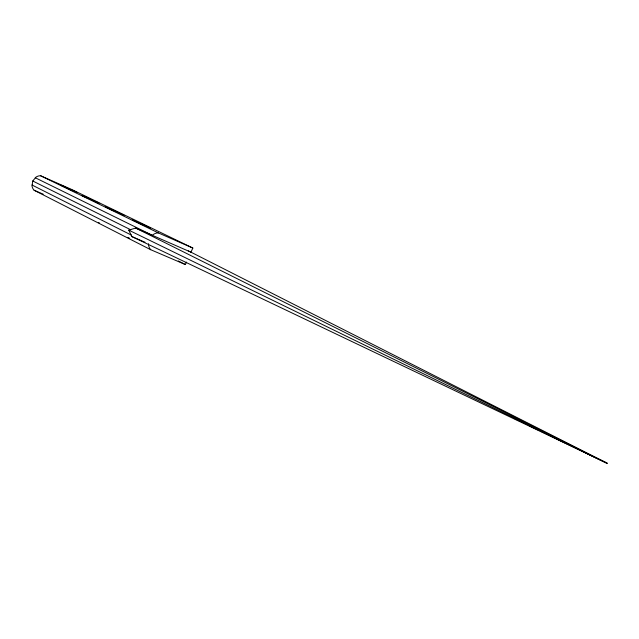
<?xml version="1.0" encoding="UTF-8"?>
<svg xmlns="http://www.w3.org/2000/svg" width="639" height="639" viewBox="0 0 639 639"><rect width="100%" height="100%" fill="white"/><g stroke="black" fill="none" stroke-linecap="round" stroke-linejoin="round"><path stroke-width="0.96" d="M188.297 250.863L190.965 252.173L135.668 228.051L128.782 230.152L131.834 236.558L607.05 463.235L190.965 252.173L192.834 248.052L72.303 189.759L40.616 175.765A8.427 7.572 -63.5 0 0 36.016 177.107L32.749 180.989L32.03 185.981A8.427 7.572 -63.5 0 0 34.115 190.254L150.732 249.721L185.366 264.546L186.484 262.07M131.834 236.558L145.005 242.237M34.115 190.254L43.196 194.184M40.616 175.765L158.328 232.908L192.834 248.052M127.792 237.42L129.677 238.315M513.556 418.074L519.85 421.109M529.739 425.894L539.628 430.67M541.425 431.533L607.05 463.235L135.668 228.051M128.782 230.152L607.05 463.235M35.241 177.738L152.33 235.32L153.2 234.577A9.793 8.259 -63.5 0 1 158.328 232.908M32.749 180.989L130.771 229.808M31.982 184.998L131.618 235.232M178.289 260.96L185.366 264.546M98.646 222.612L99.556 223.099M148.52 243.747L148.552 244.881A9.793 8.259 -63.5 0 0 150.732 249.721M150.221 227.987L132.329 219.912L150.221 227.987M123.87 215.207L105.355 206.844L123.87 215.207M98.853 203.106L81.984 195.486L98.853 203.106M76.904 192.443L60.505 185.038L76.904 192.443"/></g></svg>
